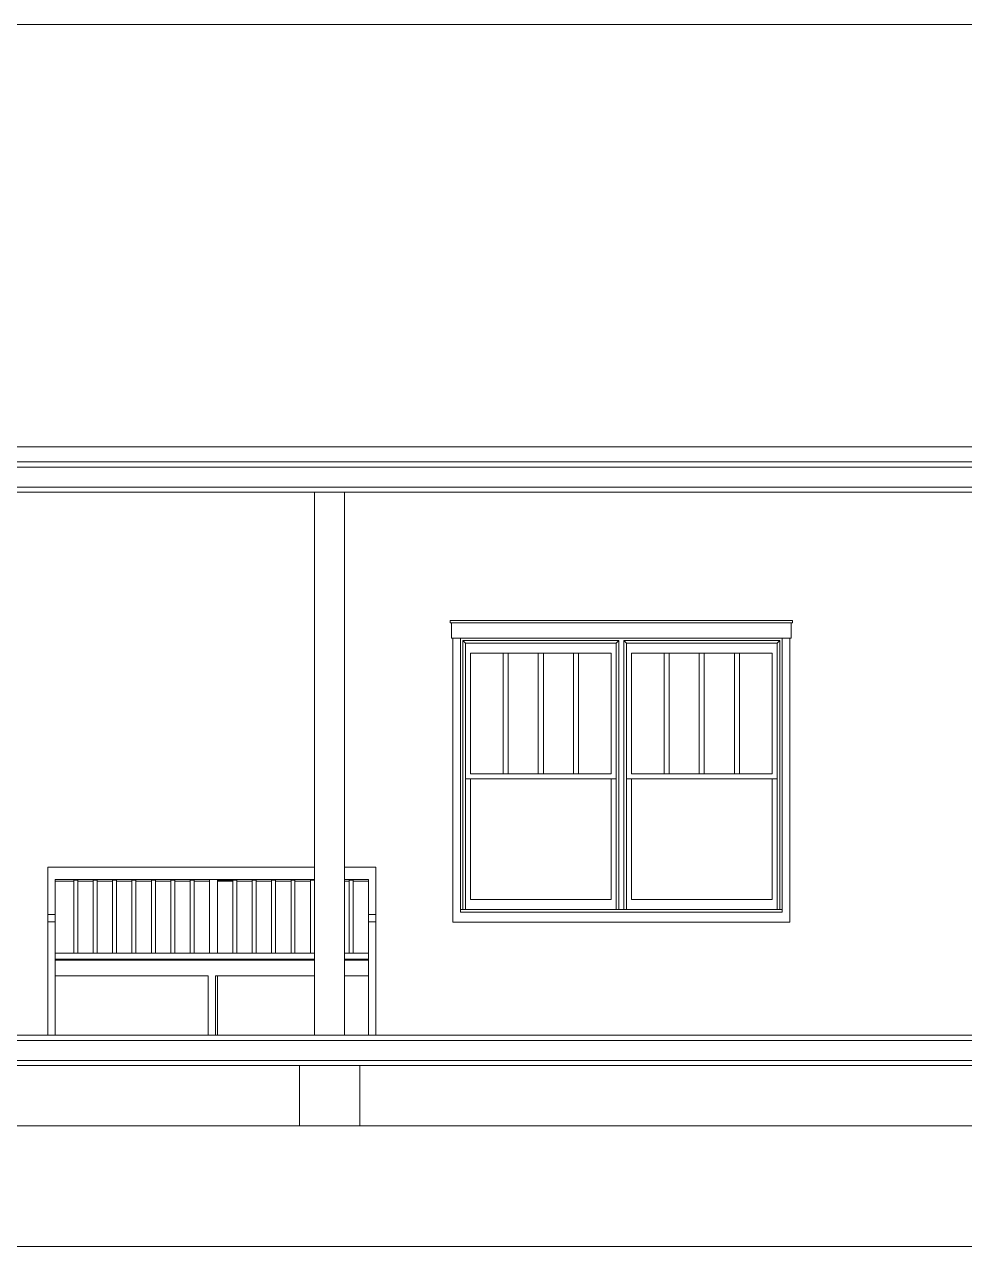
# Model space of a CAD drawing. Header units: metres. Extents: x 12.2 to 77.2, y 18.8 to 35.5.
# Drawn here: x 48.04 to 52.79, y 28.38 to 34.55 of the extents above; entities that cross this region are included whole.
import ezdxf

# ---------------------------------------------------------------- set-up
doc = ezdxf.new("R2010")
doc.units = ezdxf.units.M
doc.layers.add('0inne_gulv', color=7, linetype='Continuous', lineweight=13)

# ---------------------------------------------------------------- blocks, each defined once
blk = doc.blocks.new('One bedroom house fr')
for p, q in [((-10.4779, 2.0847), (1.9111, 2.0847)), ((-10.9667, -0.0489), (1.9111, -0.0489)), ((-10.9794, -0.1505), (1.9238, -0.1505)), ((-10.9667, -0.1251), (1.9111, -0.1251)), ((-10.9794, -0.2521), (1.9238, -0.2521)), ((-9.049, -0.2775), (-5.493, -0.2775)), ((-5.3406, -0.2775), (-5.493, -0.2775)), ((-5.493, -2.1707), (-5.493, -0.2775)), ((-5.3406, -0.2775), (-0.413, -0.2775)), ((-5.3406, -2.1707), (-5.3406, -0.2775)), ((-4.8072, -0.9379), (-4.8072, -0.9252)), ((-3.08, -0.9252), (-4.8072, -0.9252)), ((-3.08, -0.9379), (-3.08, -0.9252)), ((-4.8009, -0.9379), (-4.8072, -0.9379)), ((-4.8009, -1.0141), (-4.8009, -0.9379)), ((-3.0864, -0.9379), (-4.8009, -0.9379)), ((-3.0864, -1.0141), (-3.0864, -0.9379)), ((-3.0864, -0.9379), (-3.08, -0.9379)), ((-4.7945, -1.0141), (-4.8009, -1.0141)), ((-4.7945, -1.0141), (-4.7945, -2.4492)), ((-4.7564, -1.0141), (-4.7945, -1.0141)), ((-4.7564, -1.0141), (-4.7564, -2.3857)), ((-3.1308, -1.0141), (-4.7564, -1.0141)), ((-4.731, -1.0395), (-4.7437, -1.0268)), ((-4.7437, -2.3857), (-4.7437, -1.0268)), ((-4.7437, -1.0268), (-3.9563, -1.0268)), ((-4.731, -1.0395), (-3.969, -1.0395)), ((-4.731, -1.7253), (-4.731, -1.0395)), ((-3.969, -1.0395), (-3.9563, -1.0268)), ((-3.969, -1.0395), (-3.969, -1.7253)), ((-3.9563, -2.3857), (-3.9563, -1.0268)), ((-3.9309, -1.0268), (-3.1435, -1.0268)), ((-3.9309, -1.0268), (-3.9309, -2.3857)), ((-3.9182, -1.0395), (-3.9309, -1.0268)), ((-3.9182, -1.0395), (-3.1562, -1.0395)), ((-3.9182, -1.7253), (-3.9182, -1.0395)), ((-3.1562, -1.0395), (-3.1435, -1.0268)), ((-3.1562, -1.0395), (-3.1562, -1.7253)), ((-3.1435, -1.0268), (-3.1435, -2.3857)), ((-3.1308, -2.3857), (-3.1308, -1.0141)), ((-3.0927, -1.0141), (-3.1308, -1.0141)), ((-3.0927, -1.0141), (-3.0864, -1.0141)), ((-3.0927, -2.4492), (-3.0927, -1.0141)), ((-4.7056, -1.6999), (-4.7056, -1.0903)), ((-4.7056, -1.0903), (-4.5405, -1.0903)), ((-4.5405, -1.0903), (-4.5405, -1.6999)), ((-4.5405, -1.0903), (-4.5151, -1.0903)), ((-4.5151, -1.0903), (-4.5151, -1.6999)), ((-4.5151, -1.0903), (-4.3627, -1.0903)), ((-4.3627, -1.0903), (-4.3627, -1.6999)), ((-4.3627, -1.0903), (-4.3373, -1.0903)), ((-4.3373, -1.0903), (-4.3373, -1.6999)), ((-4.3373, -1.0903), (-4.1849, -1.0903)), ((-4.1849, -1.0903), (-4.1849, -1.6999)), ((-4.1849, -1.0903), (-4.1595, -1.0903)), ((-4.1595, -1.0903), (-3.9944, -1.0903)), ((-4.1595, -1.0903), (-4.1595, -1.6999)), ((-3.9944, -1.0903), (-3.9944, -1.6999)), ((-3.8928, -1.6999), (-3.8928, -1.0903)), ((-3.8928, -1.0903), (-3.7277, -1.0903)), ((-3.7277, -1.0903), (-3.7277, -1.6999)), ((-3.7277, -1.0903), (-3.7023, -1.0903)), ((-3.7023, -1.0903), (-3.7023, -1.6999)), ((-3.7023, -1.0903), (-3.5499, -1.0903)), ((-3.5499, -1.0903), (-3.5499, -1.6999)), ((-3.5499, -1.0903), (-3.5245, -1.0903)), ((-3.5245, -1.0903), (-3.5245, -1.6999)), ((-3.5245, -1.0903), (-3.3721, -1.0903)), ((-3.3721, -1.0903), (-3.3721, -1.6999)), ((-3.3721, -1.0903), (-3.3467, -1.0903)), ((-3.3467, -1.0903), (-3.1816, -1.0903)), ((-3.3467, -1.0903), (-3.3467, -1.6999)), ((-3.1816, -1.0903), (-3.1816, -1.6999)), ((-4.731, -2.3857), (-4.731, -1.7253)), ((-4.731, -1.7253), (-4.7056, -1.7253)), ((-4.5405, -1.6999), (-4.7056, -1.6999)), ((-4.7056, -2.3349), (-4.7056, -1.7253)), ((-4.7056, -1.7253), (-3.9944, -1.7253)), ((-4.5151, -1.6999), (-4.5405, -1.6999)), ((-4.3627, -1.6999), (-4.5151, -1.6999)), ((-4.3373, -1.6999), (-4.3627, -1.6999)), ((-4.1849, -1.6999), (-4.3373, -1.6999)), ((-4.1595, -1.6999), (-4.1849, -1.6999)), ((-3.9944, -1.6999), (-4.1595, -1.6999)), ((-3.9944, -1.7253), (-3.9944, -2.3349)), ((-3.9944, -1.7253), (-3.969, -1.7253)), ((-3.969, -1.7253), (-3.969, -2.3857)), ((-3.9182, -2.3857), (-3.9182, -1.7253)), ((-3.9182, -1.7253), (-3.8928, -1.7253)), ((-3.7277, -1.6999), (-3.8928, -1.6999)), ((-3.8928, -2.3349), (-3.8928, -1.7253)), ((-3.8928, -1.7253), (-3.1816, -1.7253)), ((-3.7023, -1.6999), (-3.7277, -1.6999)), ((-3.5499, -1.6999), (-3.7023, -1.6999)), ((-3.5245, -1.6999), (-3.5499, -1.6999)), ((-3.3721, -1.6999), (-3.5245, -1.6999)), ((-3.3467, -1.6999), (-3.3721, -1.6999)), ((-3.1816, -1.6999), (-3.3467, -1.6999)), ((-3.1816, -1.7253), (-3.1816, -2.3349)), ((-3.1816, -1.7253), (-3.1562, -1.7253)), ((-3.1562, -1.7253), (-3.1562, -2.3857)), ((-5.493, -2.1707), (-6.8393, -2.1707)), ((-6.8393, -2.1707), (-6.8393, -2.4107)), ((-5.493, -2.2343), (-5.493, -2.1707)), ((-5.1823, -2.1707), (-5.3406, -2.1707)), ((-5.3406, -2.2343), (-5.3406, -2.1707)), ((-5.1823, -2.1707), (-5.1823, -2.4107)), ((-6.8023, -2.2413), (-6.8023, -2.2343)), ((-6.8023, -2.2343), (-5.493, -2.2343)), ((-6.8023, -2.2413), (-6.7083, -2.2413)), ((-6.8023, -2.2413), (-6.8023, -2.4107)), ((-6.7083, -2.2369), (-6.6883, -2.2369)), ((-6.7083, -2.2413), (-6.7083, -2.2369)), ((-6.7083, -2.2413), (-6.7083, -2.6057)), ((-6.6883, -2.2413), (-6.6883, -2.2369)), ((-6.6883, -2.2413), (-6.6103, -2.2413)), ((-6.6883, -2.2413), (-6.6883, -2.6057)), ((-6.6103, -2.2369), (-6.5903, -2.2369)), ((-6.6103, -2.2413), (-6.6103, -2.2369)), ((-6.6103, -2.2413), (-6.6103, -2.6057)), ((-6.5903, -2.2413), (-6.5903, -2.2369)), ((-6.5903, -2.2413), (-6.5123, -2.2413)), ((-6.5903, -2.6057), (-6.5903, -2.2413)), ((-6.5123, -2.2369), (-6.4923, -2.2369)), ((-6.5123, -2.2413), (-6.5123, -2.2369)), ((-6.5123, -2.2413), (-6.5123, -2.6057)), ((-6.4923, -2.2413), (-6.4923, -2.2369)), ((-6.4923, -2.2413), (-6.4143, -2.2413)), ((-6.4923, -2.6057), (-6.4923, -2.2413)), ((-6.4143, -2.2369), (-6.3943, -2.2369)), ((-6.4143, -2.2413), (-6.4143, -2.2369)), ((-6.4143, -2.2413), (-6.4143, -2.6057)), ((-6.3943, -2.2413), (-6.3943, -2.2369)), ((-6.3943, -2.2413), (-6.3163, -2.2413)), ((-6.3943, -2.2413), (-6.3943, -2.6057)), ((-6.3163, -2.2369), (-6.2963, -2.2369)), ((-6.3163, -2.2413), (-6.3163, -2.2369)), ((-6.3163, -2.2413), (-6.3163, -2.6057)), ((-6.2963, -2.2413), (-6.2963, -2.2369)), ((-6.2963, -2.2413), (-6.2183, -2.2413)), ((-6.2963, -2.6057), (-6.2963, -2.2413)), ((-6.2183, -2.2369), (-6.1983, -2.2369)), ((-6.2183, -2.2413), (-6.2183, -2.2369)), ((-6.2183, -2.2413), (-6.2183, -2.6057)), ((-6.1983, -2.2413), (-6.1983, -2.2369)), ((-6.1983, -2.2413), (-6.1203, -2.2413)), ((-6.1983, -2.6057), (-6.1983, -2.2413)), ((-6.1203, -2.2369), (-6.1003, -2.2369)), ((-6.1203, -2.2413), (-6.1203, -2.2369)), ((-6.1203, -2.2413), (-6.1203, -2.6057)), ((-6.1003, -2.2413), (-6.1003, -2.2369)), ((-6.1003, -2.2413), (-6.0223, -2.2413)), ((-6.1003, -2.2413), (-6.1003, -2.6057)), ((-6.0223, -2.2344), (-5.9823, -2.2344)), ((-6.0223, -2.2344), (-6.0223, -2.2413)), ((-6.0223, -2.2413), (-6.0223, -2.6057)), ((-5.9823, -2.2344), (-5.9823, -2.2413)), ((-5.9823, -2.2344), (-5.9823, -2.6057)), ((-5.9823, -2.2414), (-5.9823, -2.2344)), ((-5.9053, -2.2369), (-5.9823, -2.2369)), ((-5.9823, -2.2413), (-5.9053, -2.2413)), ((-5.9823, -2.6057), (-5.9823, -2.2413)), ((-5.9053, -2.2369), (-5.8853, -2.2369)), ((-5.9053, -2.2413), (-5.9053, -2.2369)), ((-5.9053, -2.2413), (-5.9053, -2.6057)), ((-5.8853, -2.2413), (-5.8853, -2.2369)), ((-5.8853, -2.2413), (-5.8073, -2.2413)), ((-5.8853, -2.6057), (-5.8853, -2.2413)), ((-5.8073, -2.2369), (-5.7873, -2.2369)), ((-5.8073, -2.2413), (-5.8073, -2.2369)), ((-5.8073, -2.2413), (-5.8073, -2.6057)), ((-5.7873, -2.2413), (-5.7873, -2.2369)), ((-5.7873, -2.2413), (-5.7093, -2.2413)), ((-5.7873, -2.2413), (-5.7873, -2.6057)), ((-5.7093, -2.2369), (-5.6893, -2.2369)), ((-5.7093, -2.2413), (-5.7093, -2.2369)), ((-5.7093, -2.2413), (-5.7093, -2.6057)), ((-5.6893, -2.2413), (-5.6893, -2.2369)), ((-5.6893, -2.2413), (-5.6113, -2.2413)), ((-5.6893, -2.6057), (-5.6893, -2.2413)), ((-5.6113, -2.2369), (-5.5913, -2.2369)), ((-5.6113, -2.2413), (-5.6113, -2.2369)), ((-5.6113, -2.2413), (-5.6113, -2.6057)), ((-5.5913, -2.2413), (-5.5913, -2.2369)), ((-5.5913, -2.2413), (-5.5133, -2.2413)), ((-5.5913, -2.6057), (-5.5913, -2.2413)), ((-5.5133, -2.2369), (-5.4933, -2.2369)), ((-5.5133, -2.2413), (-5.5133, -2.2369)), ((-5.5133, -2.2413), (-5.5133, -2.6057)), ((-5.4933, -2.2413), (-5.4933, -2.2369)), ((-5.4933, -2.2413), (-5.493, -2.2413)), ((-5.4933, -2.2413), (-5.4933, -2.6057)), ((-5.493, -2.2413), (-5.493, -2.2343)), ((-5.493, -2.6057), (-5.493, -2.2413)), ((-5.3406, -2.2343), (-5.2193, -2.2343)), ((-5.3406, -2.2413), (-5.3406, -2.2343)), ((-5.3406, -2.2413), (-5.3173, -2.2413)), ((-5.3406, -2.6057), (-5.3406, -2.2413)), ((-5.2973, -2.2369), (-5.3173, -2.2369)), ((-5.3173, -2.2413), (-5.3173, -2.2369)), ((-5.3173, -2.2413), (-5.3173, -2.6057)), ((-5.2973, -2.2369), (-5.2973, -2.2413)), ((-5.2973, -2.2413), (-5.2193, -2.2413)), ((-5.2973, -2.2413), (-5.2973, -2.6057)), ((-5.2193, -2.2413), (-5.2193, -2.2343)), ((-5.2193, -2.4107), (-5.2193, -2.2413)), ((-3.9944, -2.3349), (-4.7056, -2.3349)), ((-3.1816, -2.3349), (-3.8928, -2.3349)), ((-4.7437, -2.3857), (-4.7564, -2.3857)), ((-4.7564, -2.3857), (-4.7564, -2.3984)), ((-3.1308, -2.3984), (-4.7564, -2.3984)), ((-4.731, -2.3857), (-4.7437, -2.3857)), ((-3.969, -2.3857), (-4.731, -2.3857)), ((-3.9563, -2.3857), (-3.969, -2.3857)), ((-3.9563, -2.3857), (-3.9309, -2.3857)), ((-3.9182, -2.3857), (-3.9309, -2.3857)), ((-3.9182, -2.3857), (-3.1562, -2.3857)), ((-3.1435, -2.3857), (-3.1562, -2.3857)), ((-3.1308, -2.3857), (-3.1435, -2.3857)), ((-3.1308, -2.3984), (-3.1308, -2.3857)), ((-6.8023, -2.4107), (-6.8393, -2.4107)), ((-6.8393, -2.4107), (-6.8393, -2.4481)), ((-6.8023, -2.4481), (-6.8393, -2.4481)), ((-6.8393, -3.0207), (-6.8393, -2.4481)), ((-6.8023, -2.4107), (-6.8023, -2.4481)), ((-6.8023, -2.6057), (-6.8023, -2.4481)), ((-5.1823, -2.4107), (-5.2193, -2.4107)), ((-5.2193, -2.4107), (-5.2193, -2.4481)), ((-5.1823, -2.4481), (-5.2193, -2.4481)), ((-5.2193, -2.6057), (-5.2193, -2.4481)), ((-5.1823, -2.4107), (-5.1823, -2.4481)), ((-5.1823, -2.4481), (-5.1823, -3.0207)), ((-4.7945, -2.4492), (-3.0927, -2.4492)), ((-6.7083, -2.6057), (-6.8023, -2.6057)), ((-6.8023, -2.6357), (-6.8023, -2.6057)), ((-5.493, -2.6357), (-6.8023, -2.6357)), ((-6.8023, -2.6407), (-6.8023, -2.6357)), ((-6.8023, -2.6407), (-6.8023, -2.7207)), ((-5.493, -2.6407), (-6.8023, -2.6407)), ((-6.6883, -2.6057), (-6.7083, -2.6057)), ((-6.6103, -2.6057), (-6.6883, -2.6057)), ((-6.5903, -2.6057), (-6.6103, -2.6057)), ((-6.5123, -2.6057), (-6.5903, -2.6057)), ((-6.4923, -2.6057), (-6.5123, -2.6057)), ((-6.4143, -2.6057), (-6.4923, -2.6057)), ((-6.3943, -2.6057), (-6.4143, -2.6057)), ((-6.3163, -2.6057), (-6.3943, -2.6057)), ((-6.2963, -2.6057), (-6.3163, -2.6057)), ((-6.2183, -2.6057), (-6.2963, -2.6057)), ((-6.1983, -2.6057), (-6.2183, -2.6057)), ((-6.1203, -2.6057), (-6.1983, -2.6057)), ((-6.1003, -2.6057), (-6.1203, -2.6057)), ((-6.0223, -2.6057), (-6.1003, -2.6057)), ((-6.0223, -2.6057), (-5.9823, -2.6057)), ((-5.9053, -2.6057), (-5.9823, -2.6057)), ((-5.8853, -2.6057), (-5.9053, -2.6057)), ((-5.8073, -2.6057), (-5.8853, -2.6057)), ((-5.7873, -2.6057), (-5.8073, -2.6057)), ((-5.7093, -2.6057), (-5.7873, -2.6057)), ((-5.6893, -2.6057), (-5.7093, -2.6057)), ((-5.6113, -2.6057), (-5.6893, -2.6057)), ((-5.5913, -2.6057), (-5.6113, -2.6057)), ((-5.5133, -2.6057), (-5.5913, -2.6057)), ((-5.4933, -2.6057), (-5.5133, -2.6057)), ((-5.493, -2.6057), (-5.4933, -2.6057)), ((-5.493, -2.6357), (-5.493, -2.6057)), ((-5.493, -2.6407), (-5.493, -2.6357)), ((-5.493, -2.7207), (-5.493, -2.6407)), ((-5.3173, -2.6057), (-5.3406, -2.6057)), ((-5.3406, -2.6357), (-5.3406, -2.6057)), ((-5.2193, -2.6357), (-5.3406, -2.6357)), ((-5.3406, -2.6407), (-5.3406, -2.6357)), ((-5.2193, -2.6407), (-5.3406, -2.6407)), ((-5.3406, -2.7207), (-5.3406, -2.6407)), ((-5.2973, -2.6057), (-5.3173, -2.6057)), ((-5.2193, -2.6057), (-5.2973, -2.6057)), ((-5.2193, -2.6057), (-5.2193, -2.6357)), ((-5.2193, -2.6407), (-5.2193, -2.6357)), ((-5.2193, -2.7207), (-5.2193, -2.6407)), ((-6.0293, -2.7207), (-6.8023, -2.7207)), ((-6.8023, -3.0207), (-6.8023, -2.7207)), ((-6.0293, -2.7207), (-6.0293, -3.0207)), ((-5.9923, -2.7207), (-5.9923, -3.0207)), ((-5.9823, -2.7207), (-5.9923, -2.7207)), ((-5.9823, -3.0207), (-5.9823, -2.7207)), ((-5.493, -2.7207), (-5.9823, -2.7207)), ((-5.493, -3.0207), (-5.493, -2.7207)), ((-5.2193, -2.7207), (-5.3406, -2.7207)), ((-5.3406, -3.0207), (-5.3406, -2.7207)), ((-5.2193, -2.7207), (-5.2193, -3.0207)), ((-6.8393, -3.0207), (-9.049, -3.0207)), ((-6.8023, -3.0207), (-6.8393, -3.0207)), ((-6.0293, -3.0207), (-6.8023, -3.0207)), ((-5.9923, -3.0207), (-6.0293, -3.0207)), ((-5.9823, -3.0207), (-5.9923, -3.0207)), ((-5.9823, -3.0207), (-5.493, -3.0207)), ((-5.3406, -3.0207), (-5.493, -3.0207)), ((-5.2193, -3.0207), (-5.3406, -3.0207)), ((-5.1823, -3.0207), (-5.2193, -3.0207)), ((-0.413, -3.0207), (-5.1823, -3.0207)), ((-0.2606, -3.0461), (-10.8778, -3.0461)), ((-10.8778, -3.1477), (-0.2606, -3.1477)), ((-10.7254, -3.1731), (-5.5692, -3.1731)), ((-5.5692, -3.1731), (-5.2644, -3.1731)), ((-5.5692, -3.4779), (-5.5692, -3.1731)), ((-5.2644, -3.4779), (-5.2644, -3.1731)), ((-5.2644, -3.1731), (-0.413, -3.1731)), ((-5.5692, -3.4779), (-10.7254, -3.4779)), ((-5.2644, -3.4779), (-5.5692, -3.4779)), ((-0.413, -3.4779), (-5.2644, -3.4779)), ((-11.5005, -4.0875), (2.6095, -4.0875))]:
    blk.add_line(p, q)

msp = doc.modelspace()

# ---------------------------------------------------------------- block references
at = {"layer": '0inne_gulv'}
msp.add_blockref('One bedroom house fr', (54.9981, 32.4662), dxfattribs=at)

doc.saveas('drawing.dxf')
